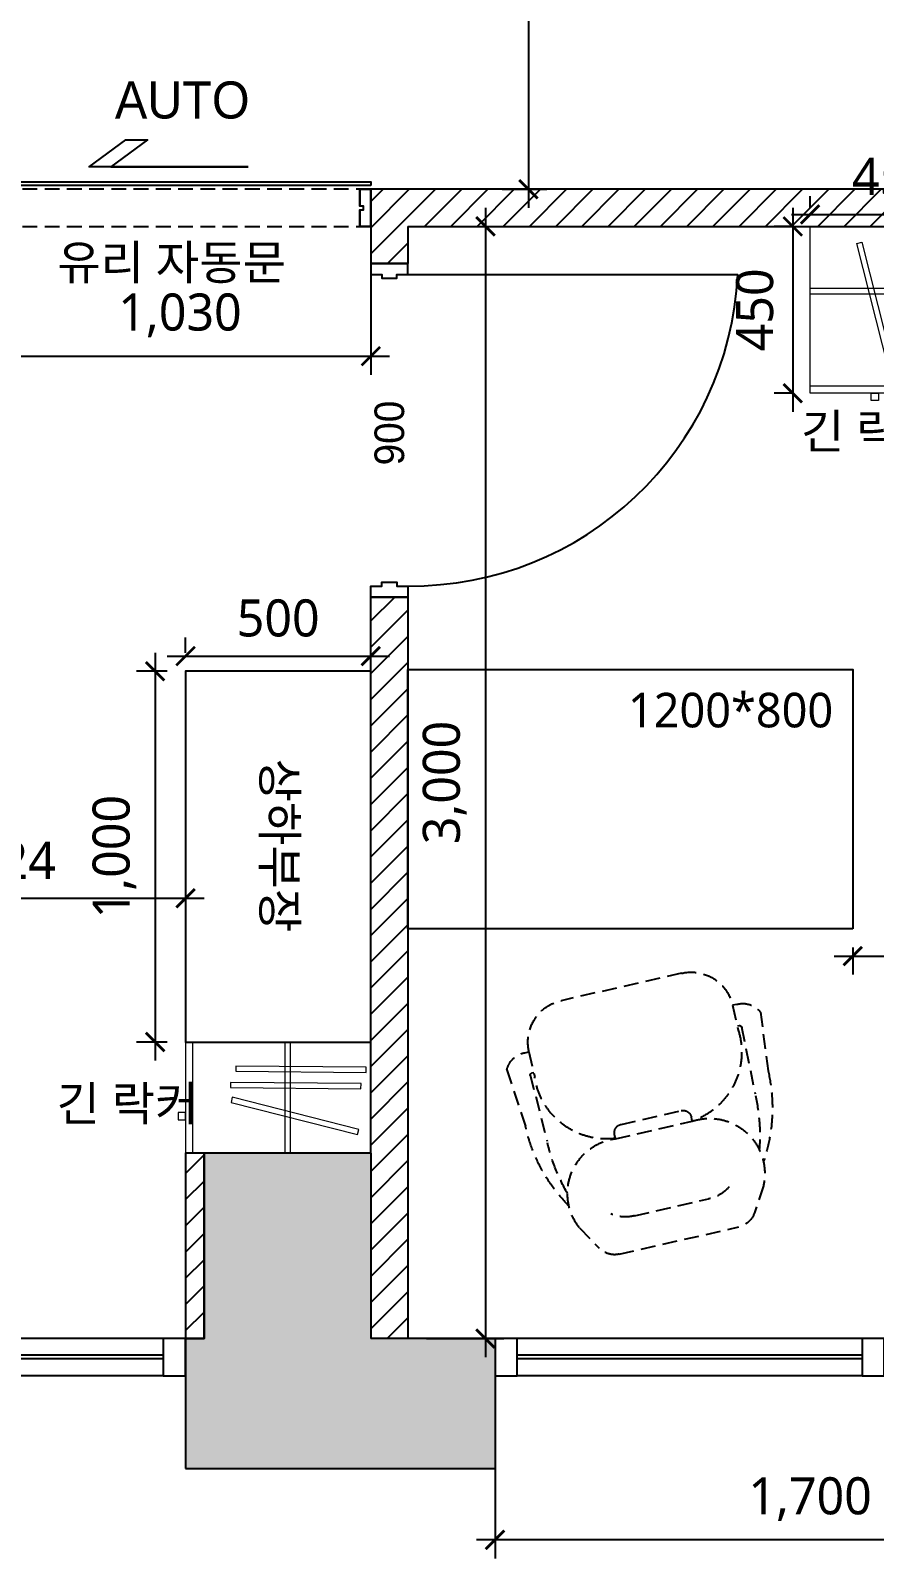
# Model space of a CAD drawing. Header units: metres. Extents: x 11578468 to 47831421, y -58341524 to -14256839.
# Drawn here: x 23700917 to 23703193, y -29165468 to -29161347 of the extents above; entities that cross this region are included whole.
import ezdxf
from ezdxf.enums import TextEntityAlignment as Align

# ---------------------------------------------------------------- set-up
doc = ezdxf.new("R2010")
doc.units = ezdxf.units.M
doc.header["$LTSCALE"] = 50
doc.header["$MEASUREMENT"] = 0
doc.linetypes.add('DH-HID2', pattern=[1.2, 0.8, -0.4])
doc.layers.get('0').update_dxf_attribs({"linetype": 'CONTINUOUS'})
doc.layers.get('DEFPOINTS').update_dxf_attribs({"linetype": 'CONTINUOUS'})
for name, color, linetype in [('0-ELC TEXT', 7, 'CONTINUOUS'), ('02-WAL', 2, 'CONTINUOUS'), ('03-WAL NEW', 3, 'CONTINUOUS'), ('04_FUR', 6, 'CONTINUOUS'), ('2.글자선', 60, 'CONTINUOUS'), ('3 가구-붙박이', 6, 'CONTINUOUS'), ('3.기호.계단선', 30, 'CONTINUOUS'), ('8', 8, 'CONTINUOUS'), ('C-WIN', 4, 'CONTINUOUS'), ('CO-DO-FR', 7, 'CONTINUOUS'), ('CO-DOOR', 8, 'CONTINUOUS'), ('FU-FURM', 251, 'DH-HID2'), ('wall', 3, 'CONTINUOUS')]:
    doc.layers.add(name, color=color, linetype=linetype)
doc.layers.add('Arch', color=8, linetype='CONTINUOUS', lineweight=0)
doc.styles.add('HY 울릉도 L', font='malgun.ttf')
doc.styles.add('W-TEXT2', font='Dotum.ttf')
doc.styles.add('돋움', font='Dotum.ttf')
doc.styles.add('맑은 고딕', font='malgun.ttf')
doc.dimstyles.new('사본 50', dxfattribs={"dimscale": 50, "dimtxt": 2, "dimasz": 1, "dimexe": 1, "dimexo": 1, "dimgap": 1, "dimtad": 1, "dimdec": 0, "dimrnd": 0.05, "dimdsep": 46, "dimlunit": 6, "dimtxsty": 'HY 울릉도 L', "dimblk": 'ARCHTICK', "dimcen": 2.5, "dimdle": 1, "dimclrd": 133, "dimclre": 133, "dimclrt": 30, "dimadec": 0, "dimazin": 0, "dimtfac": 1, "dimtdec": 0, "dimtix": 1, "dimtmove": 2, "dimatfit": 3, "dimldrblk": 'ARCHTICK', "dimfxl": 1, "dimlwd": -1, "dimlwe": -1, "dimarcsym": 0})
pattern_1 = [(45, (12209109.27, -14914715.34), (-35.35533906, 35.35533906), [])]

# ---------------------------------------------------------------- blocks, each defined once
blk = doc.blocks.new('_ArchTick')
at = {"color": 0, "linetype": 'ByBlock', "const_width": 0.15}
blk.add_lwpolyline([(-0.5, -0.5), (0.5, 0.5)], dxfattribs=at)
blk = doc.blocks.new('*D272')
at = {"layer": '3.기호.계단선', "color": 133, "ltscale": 10, "transparency": 16777216}
for p, q in [((23702169.9, -29165159.4), (23702169.9, -29165468)), ((23703869.9, -29165159.4), (23703869.9, -29165468)), ((23703919.9, -29165418), (23702119.9, -29165418))]:
    blk.add_line(p, q, dxfattribs=at)
at = {"layer": 'DEFPOINTS', "color": 0, "transparency": 16777216}
for p in [(23702169.9, -29165109.4), (23703869.9, -29165109.4), (23702169.9, -29165418)]:
    blk.add_point(p, dxfattribs=at)
at = {"layer": '3.기호.계단선', "color": 133, "transparency": 16777216, "xscale": 50, "yscale": 50, "zscale": 50, "rotation": 180}
blk.add_blockref('_ArchTick', (23702169.9, -29165418), dxfattribs=at)
at = {"layer": '3.기호.계단선', "color": 133, "transparency": 16777216, "xscale": 50, "yscale": 50, "zscale": 50}
blk.add_blockref('_ArchTick', (23703869.9, -29165418), dxfattribs=at)
at = {"layer": '3.기호.계단선', "color": 30, "ltscale": 10, "transparency": 16777216, "insert": (23703019.9, -29165308.1), "char_height": 100, "attachment_point": 5, "style": 'HY 울릉도 L'}
blk.add_mtext('1,700', dxfattribs=at)
blk = doc.blocks.new('F-127')
at = {"layer": 'FU-FURM'}
for p, q in [((-160.7, 702.6), (170.2, 700.4)), ((-250.4, 609.9), (-210, 675.3)), ((258.7, 606.5), (219.1, 672.4)), ((-98.2, 610.2), (106.5, 608.8)), ((-103.5, 396.3), (-103.6, 384.8)), ((-103.5, 396.3), (108.9, 394.9)), ((108.9, 394.9), (108.8, 383.4)), ((-291.1, 179), (-285.2, 363.1)), ((-80.8, 361.7), (85.7, 360.5)), ((293.5, 175), (290.1, 359.3)), ((-349.7, 151.9), (-333.7, 310.5)), ((351.8, 147.1), (337.9, 305.9)), ((-285.5, 174.4), (-280.6, 174.4)), ((-281, 116.9), (-280.5, 185.9)), ((282.5, 113.1), (283, 182.1)), ((287.8, 170.6), (282.9, 170.6)), ((-292.5, 117), (-281, 116.9)), ((294, 113), (282.5, 113.1)), ((166.7, -1.1), (-166.7, 1.1))]:
    blk.add_line(p, q, dxfattribs=at)
for centre, radius, start, end in [((-161.1, 645.1), 57.5, 89.6131, 148.3025), ((169.8, 642.9), 57.5, 30.9236, 89.6131), ((-116.3, 544.9), 149.1, 154.1408, 274.8981), ((-102.9, 516.1), 94.2, 87.1541, 126.9897), ((109.9, 514.6), 94.2, 52.2364, 92.072), ((123.6, 543.2), 149.1, 264.328, 25.0854), ((113.4, 309.1), 447.1, 147.9018, 179.8205), ((-109.2, 310.6), 447.1, 359.4056, 31.3243), ((191, 365.2), 476.1, 162.013, 179.7112), ((-186.1, 367.8), 476.1, 359.5149, 17.2131), ((-84.8, 200.2), 196.3, 95.4964, 184.1882), ((-80.6, 384.7), 23, 179.6131, 269.6131), ((85.8, 383.5), 23, 269.6131, 359.6131), ((87.4, 199.1), 196.3, 355.0379, 83.7297), ((-285.5, 180.2), 5.75, 177.889, 269.6131), ((287.9, 176.3), 5.75, 269.6131, 1.3372), ((-294.8, 177.6), 60.7, 205.1053, 272.1933), ((297.2, 173.6), 60.7, 267.0328, 334.1208), ((-166, 116.1), 115, 179.6131, 269.6131), ((167.5, 113.9), 115, 269.6131, 359.6131)]:
    blk.add_arc(centre, radius, start, end, dxfattribs=at)
blk = doc.blocks.new('*D288')
at = {"layer": '3.기호.계단선', "color": 133, "ltscale": 10, "transparency": 16777216}
for p, q in [((23703134.9, -29163819.8), (23703134.9, -29163893)), ((23704219.8, -29163819.8), (23704219.8, -29163893)), ((23703084.9, -29163843), (23704269.8, -29163843))]:
    blk.add_line(p, q, dxfattribs=at)
at = {"layer": 'DEFPOINTS', "color": 0, "transparency": 16777216}
for p in [(23703134.9, -29163769.8), (23704219.8, -29163769.8), (23704219.8, -29163843)]:
    blk.add_point(p, dxfattribs=at)
at = {"layer": '3.기호.계단선', "color": 133, "transparency": 16777216, "xscale": 50, "yscale": 50, "zscale": 50, "rotation": 180}
blk.add_blockref('_ArchTick', (23703134.9, -29163843), dxfattribs=at)
at = {"layer": '3.기호.계단선', "color": 133, "transparency": 16777216, "xscale": 50, "yscale": 50, "zscale": 50}
blk.add_blockref('_ArchTick', (23704219.8, -29163843), dxfattribs=at)
at = {"layer": '3.기호.계단선', "color": 30, "ltscale": 10, "transparency": 16777216, "insert": (23703677.4, -29163733.1), "char_height": 100, "attachment_point": 5, "style": 'HY 울릉도 L'}
blk.add_mtext('1,085', dxfattribs=at)
blk = doc.blocks.new('gasdgdsagsdd')
at = {"layer": 'Arch', "color": 6}
for p, q in [((23698389.9, -29137880), (23698389.9, -29137430)), ((23698389.9, -29137430), (23698839.9, -29137430)), ((23698557.4, -29137430), (23698557.4, -29137880)), ((23698572.4, -29137430), (23698572.4, -29137880)), ((23698819.9, -29137880), (23698819.9, -29137430)), ((23698839.9, -29137430), (23698839.9, -29137880)), ((23698412.3, -29137573.1), (23698764.5, -29137570)), ((23698412.4, -29137587.1), (23698412.3, -29137573.1)), ((23698764.5, -29137570), (23698764.6, -29137584)), ((23698764.6, -29137584), (23698412.4, -29137587.1)), ((23698426.4, -29137617), (23698778.6, -29137613.9)), ((23698426.6, -29137631), (23698426.4, -29137617)), ((23698778.6, -29137613.9), (23698778.7, -29137627.9)), ((23698778.7, -29137627.9), (23698426.6, -29137631)), ((23698432.3, -29137740.6), (23698773.7, -29137654.2)), ((23698773.7, -29137654.2), (23698777.1, -29137667.8)), ((23698777.1, -29137667.8), (23698435.7, -29137754.2)), ((23698839.9, -29137715), (23698839.9, -29137695)), ((23698839.9, -29137695), (23698859.9, -29137695)), ((23698859.9, -29137695), (23698859.9, -29137715)), ((23698435.7, -29137754.2), (23698432.3, -29137740.6)), ((23698859.9, -29137715), (23698839.9, -29137715)), ((23698839.9, -29137880), (23698389.9, -29137880))]:
    blk.add_line(p, q, dxfattribs=at)
blk = doc.blocks.new('*D290')
at = {"layer": '3.기호.계단선', "color": 133, "ltscale": 10, "transparency": 16777216}
for p, q in [((23703019.8, -29161825), (23703019.8, -29161793)), ((23703469.8, -29161825), (23703469.8, -29161793)), ((23702969.8, -29161843), (23703519.8, -29161843))]:
    blk.add_line(p, q, dxfattribs=at)
at = {"layer": 'DEFPOINTS', "color": 0, "transparency": 16777216}
for p in [(23703469.8, -29161843), (23703019.8, -29161875), (23703469.8, -29161875)]:
    blk.add_point(p, dxfattribs=at)
at = {"layer": '3.기호.계단선', "color": 133, "transparency": 16777216, "xscale": 50, "yscale": 50, "zscale": 50, "rotation": 180}
blk.add_blockref('_ArchTick', (23703019.8, -29161843), dxfattribs=at)
at = {"layer": '3.기호.계단선', "color": 133, "transparency": 16777216, "xscale": 50, "yscale": 50, "zscale": 50}
blk.add_blockref('_ArchTick', (23703469.8, -29161843), dxfattribs=at)
at = {"layer": '3.기호.계단선', "color": 30, "ltscale": 10, "transparency": 16777216, "insert": (23703244.8, -29161740.8), "char_height": 100, "attachment_point": 5, "style": 'HY 울릉도 L'}
blk.add_mtext('450', dxfattribs=at)
blk = doc.blocks.new('*D291')
at = {"layer": '3.기호.계단선', "color": 133, "ltscale": 10, "transparency": 16777216}
for p, q in [((23702973, -29161825), (23702973, -29162375)), ((23702969.8, -29161875), (23702923, -29161875)), ((23702969.8, -29162325), (23702923, -29162325))]:
    blk.add_line(p, q, dxfattribs=at)
at = {"layer": 'DEFPOINTS', "color": 0, "transparency": 16777216}
for p in [(23703019.8, -29161875), (23702973, -29162325), (23703019.8, -29162325)]:
    blk.add_point(p, dxfattribs=at)
at = {"layer": '3.기호.계단선', "color": 133, "transparency": 16777216, "xscale": 50, "yscale": 50, "zscale": 50}
for p, rotation in [((23702973, -29161875), 90), ((23702973, -29162325), 270)]:
    blk.add_blockref('_ArchTick', p, dxfattribs=dict(at, rotation=rotation))
at = {"layer": '3.기호.계단선', "color": 30, "ltscale": 10, "transparency": 16777216, "insert": (23702870.8, -29162100), "char_height": 100, "attachment_point": 5, "rotation": 90, "style": 'HY 울릉도 L'}
blk.add_mtext('450', dxfattribs=at)
blk = doc.blocks.new('*D292')
at = {"layer": '3.기호.계단선', "color": 133, "ltscale": 10, "transparency": 16777216}
for p, q in [((23702144, -29161825), (23702144, -29164925)), ((23701984.9, -29161875), (23702194, -29161875)), ((23701984.9, -29164875), (23702194, -29164875))]:
    blk.add_line(p, q, dxfattribs=at)
at = {"layer": 'DEFPOINTS', "color": 0, "transparency": 16777216}
for p in [(23701934.9, -29161875), (23701934.9, -29164875), (23702144, -29164875)]:
    blk.add_point(p, dxfattribs=at)
at = {"layer": '3.기호.계단선', "color": 133, "transparency": 16777216, "xscale": 50, "yscale": 50, "zscale": 50}
for p, rotation in [((23702144, -29161875), 90), ((23702144, -29164875), 270)]:
    blk.add_blockref('_ArchTick', p, dxfattribs=dict(at, rotation=rotation))
at = {"layer": '3.기호.계단선', "color": 30, "ltscale": 10, "transparency": 16777216, "insert": (23702034, -29163375), "char_height": 100, "attachment_point": 5, "rotation": 90, "style": 'HY 울릉도 L'}
blk.add_mtext('3,000', dxfattribs=at)
blk = doc.blocks.new('*D314')
at = {"layer": '3.기호.계단선', "color": 133, "ltscale": 10, "transparency": 16777216}
for p, q in [((23700804.9, -29161925), (23700804.9, -29162275)), ((23701834.9, -29161925), (23701834.9, -29162275)), ((23700754.9, -29162225), (23701884.9, -29162225))]:
    blk.add_line(p, q, dxfattribs=at)
at = {"layer": 'DEFPOINTS', "color": 0, "transparency": 16777216}
for p in [(23700804.9, -29161875), (23701834.9, -29161875), (23701834.9, -29162225)]:
    blk.add_point(p, dxfattribs=at)
at = {"layer": '3.기호.계단선', "color": 133, "transparency": 16777216, "xscale": 50, "yscale": 50, "zscale": 50, "rotation": 180}
blk.add_blockref('_ArchTick', (23700804.9, -29162225), dxfattribs=at)
at = {"layer": '3.기호.계단선', "color": 133, "transparency": 16777216, "xscale": 50, "yscale": 50, "zscale": 50}
blk.add_blockref('_ArchTick', (23701834.9, -29162225), dxfattribs=at)
at = {"layer": '3.기호.계단선', "color": 30, "ltscale": 10, "transparency": 16777216, "insert": (23701319.9, -29162115), "char_height": 100, "attachment_point": 5, "style": 'HY 울릉도 L'}
blk.add_mtext('1,030', dxfattribs=at)
blk = doc.blocks.new('arrttt')
at = {"layer": 'Arch', "color": 6}
for p, q in [((883190.8, 53508.7), (882890.8, 53508.7)), ((882890.8, 53508.7), (882890.8, 53008.7)), ((882958.9, 53496.3), (882955.8, 53144.1)), ((882972.9, 53496.2), (882958.9, 53496.3)), ((882969.8, 53144), (882972.9, 53496.2)), ((883190.8, 53008.7), (883190.8, 53508.7)), ((883002.8, 53482.1), (882999.7, 53130)), ((883016.8, 53482), (883002.8, 53482.1)), ((883013.7, 53129.9), (883016.8, 53482)), ((883126.4, 53476.3), (883040, 53134.9)), ((883053.6, 53131.5), (883140, 53472.9)), ((883140, 53472.9), (883126.4, 53476.3)), ((882890.8, 53291.2), (883190.8, 53291.2)), ((882890.8, 53276.2), (883190.8, 53276.2)), ((882955.8, 53144.1), (882969.8, 53144)), ((882999.7, 53130), (883013.7, 53129.9)), ((883040, 53134.9), (883053.6, 53131.5)), ((883190.8, 53028.7), (882890.8, 53028.7)), ((882890.8, 53008.7), (883190.8, 53008.7)), ((883100.8, 53008.7), (883080.8, 53008.7)), ((883080.8, 53008.7), (883080.8, 52988.7)), ((883100.8, 52988.7), (883100.8, 53008.7)), ((883080.8, 52988.7), (883100.8, 52988.7))]:
    blk.add_line(p, q, dxfattribs=at)
blk = doc.blocks.new('*D324')
at = {"layer": '3.기호.계단선', "color": 133, "ltscale": 10, "transparency": 16777216}
for p, q in [((23702260, -29160225), (23702260, -29161825)), ((23702189, -29160275), (23702310, -29160275)), ((23702189, -29161775), (23702310, -29161775))]:
    blk.add_line(p, q, dxfattribs=at)
at = {"layer": 'DEFPOINTS', "color": 0, "transparency": 16777216}
for p in [(23702139, -29160275), (23702139, -29161775), (23702260, -29161775)]:
    blk.add_point(p, dxfattribs=at)
at = {"layer": '3.기호.계단선', "color": 133, "transparency": 16777216, "xscale": 50, "yscale": 50, "zscale": 50}
for p, rotation in [((23702260, -29160275), 90), ((23702260, -29161775), 270)]:
    blk.add_blockref('_ArchTick', p, dxfattribs=dict(at, rotation=rotation))
at = {"layer": '3.기호.계단선', "color": 30, "ltscale": 10, "transparency": 16777216, "insert": (23702150.1, -29161025), "char_height": 100, "attachment_point": 5, "rotation": 90, "style": 'HY 울릉도 L'}
blk.add_mtext('1,500', dxfattribs=at)
blk = doc.blocks.new('*D332')
at = {"layer": '3.기호.계단선', "color": 133, "ltscale": 10, "transparency": 16777216}
for p, q in [((23700411.5, -29163655.5), (23700411.5, -29163737)), ((23701335, -29163655.5), (23701335, -29163737)), ((23700361.5, -29163687), (23701385, -29163687))]:
    blk.add_line(p, q, dxfattribs=at)
at = {"layer": 'DEFPOINTS', "color": 0, "transparency": 16777216}
for p in [(23700411.5, -29163605.5), (23701335, -29163605.5), (23701335, -29163687)]:
    blk.add_point(p, dxfattribs=at)
at = {"layer": '3.기호.계단선', "color": 133, "transparency": 16777216, "xscale": 50, "yscale": 50, "zscale": 50, "rotation": 180}
blk.add_blockref('_ArchTick', (23700411.5, -29163687), dxfattribs=at)
at = {"layer": '3.기호.계단선', "color": 133, "transparency": 16777216, "xscale": 50, "yscale": 50, "zscale": 50}
blk.add_blockref('_ArchTick', (23701335, -29163687), dxfattribs=at)
at = {"layer": '3.기호.계단선', "color": 30, "ltscale": 10, "transparency": 16777216, "insert": (23700873.2, -29163585.8), "char_height": 100, "attachment_point": 5, "style": 'HY 울릉도 L'}
blk.add_mtext('924', dxfattribs=at)
blk = doc.blocks.new('*D333')
at = {"layer": '3.기호.계단선', "color": 133, "ltscale": 10, "transparency": 16777216}
for p, q in [((23701335, -29163025), (23701335, -29162984)), ((23701834.9, -29163025), (23701834.9, -29162984)), ((23701285, -29163034), (23701884.9, -29163034))]:
    blk.add_line(p, q, dxfattribs=at)
at = {"layer": 'DEFPOINTS', "color": 0, "transparency": 16777216}
for p in [(23701834.9, -29163034), (23701335, -29163075), (23701834.9, -29163075)]:
    blk.add_point(p, dxfattribs=at)
at = {"layer": '3.기호.계단선', "color": 133, "transparency": 16777216, "xscale": 50, "yscale": 50, "zscale": 50, "rotation": 180}
blk.add_blockref('_ArchTick', (23701335, -29163034), dxfattribs=at)
at = {"layer": '3.기호.계단선', "color": 133, "transparency": 16777216, "xscale": 50, "yscale": 50, "zscale": 50}
blk.add_blockref('_ArchTick', (23701834.9, -29163034), dxfattribs=at)
at = {"layer": '3.기호.계단선', "color": 30, "ltscale": 10, "transparency": 16777216, "insert": (23701584.9, -29162931.8), "char_height": 100, "attachment_point": 5, "style": 'HY 울릉도 L'}
blk.add_mtext('500', dxfattribs=at)
blk = doc.blocks.new('*D334')
at = {"layer": '3.기호.계단선', "color": 133, "ltscale": 10, "transparency": 16777216}
for p, q in [((23701253, -29163025), (23701253, -29164125)), ((23701285, -29163075), (23701203, -29163075)), ((23701285, -29164075), (23701203, -29164075))]:
    blk.add_line(p, q, dxfattribs=at)
at = {"layer": 'DEFPOINTS', "color": 0, "transparency": 16777216}
for p in [(23701335, -29163075), (23701253, -29164075), (23701335, -29164075)]:
    blk.add_point(p, dxfattribs=at)
at = {"layer": '3.기호.계단선', "color": 133, "transparency": 16777216, "xscale": 50, "yscale": 50, "zscale": 50}
for p, rotation in [((23701253, -29163075), 90), ((23701253, -29164075), 270)]:
    blk.add_blockref('_ArchTick', p, dxfattribs=dict(at, rotation=rotation))
at = {"layer": '3.기호.계단선', "color": 30, "ltscale": 10, "transparency": 16777216, "insert": (23701143.1, -29163575), "char_height": 100, "attachment_point": 5, "rotation": 90, "style": 'HY 울릉도 L'}
blk.add_mtext('1,000', dxfattribs=at)

msp = doc.modelspace()

# ---------------------------------------------------------------- hatches: boundary and pattern name
at = {"layer": '8', "ltscale": 30}
h = msp.add_hatch(color=256, dxfattribs=at)
h.dxf.hatch_style = 1
h.paths.add_polyline_path([(23707158.9, -29165225), (23708769.9, -29163975), (23708769.9, -29163675), (23708769.9, -29161775), (23708769.9, -29158210), (23708569.9, -29158210), (23708569.9, -29161775), (23708569.9, -29161875), (23708569.9, -29163675), (23708319.9, -29163675), (23708319.9, -29163975), (23707158.9, -29164875), (23706469.9, -29164875), (23706469.9, -29164975), (23706469.9, -29165225)])
h.paths.add_polyline_path([(23703869.9, -29165225), (23704769.9, -29165225), (23704769.9, -29164975), (23704769.9, -29164875), (23703869.9, -29164875), (23703869.9, -29164975)])
h.paths.add_polyline_path([(23701334.9, -29165225), (23702169.9, -29165225), (23702169.9, -29164975), (23702169.9, -29164875), (23701834.9, -29164875), (23701834.9, -29164375), (23701384.9, -29164375), (23701384.9, -29164875), (23701334.9, -29164875), (23701334.9, -29164975)])
h.paths.add_polyline_path([(23696714.7, -29164725), (23696768.8, -29164725), (23696834.9, -29164725), (23696834.9, -29164375), (23696484.9, -29164375), (23696484.9, -29164725)])
h.paths.add_polyline_path([(23694129.9, -29162076.7), (23694129.9, -29162156.4), (23694129.9, -29162240), (23694529.9, -29162240), (23694529.9, -29161840), (23694129.9, -29161840)])
h.paths.add_polyline_path([(23693934.9, -29155140), (23693934.9, -29157250), (23694134.9, -29157250), (23694134.9, -29156700), (23694334.9, -29156700), (23694334.9, -29156150), (23694034.9, -29156150), (23694034.9, -29155240), (23694034.9, -29155140)])
h.paths.add_polyline_path([(23696134.9, -29156350), (23698139.9, -29156350), (23699589.9, -29156350), (23699589.9, -29156150), (23696134.9, -29156150)])
h.paths.add_polyline_path([(23701389.9, -29156450), (23702139.9, -29156450), (23702139.9, -29156150), (23701389.9, -29156150)])
h.paths.add_polyline_path([(23704139.9, -29156350), (23706769.9, -29156350), (23706769.9, -29156150), (23704039.9, -29156150), (23704039.9, -29156350)])
h.paths.add_polyline_path([(23708769.9, -29156150), (23708769.9, -29155750), (23708669.9, -29155750), (23708669.9, -29155140), (23708569.9, -29155140), (23708569.9, -29155240), (23708569.9, -29156150), (23708569.9, -29156350), (23708769.9, -29156350)])
at = {"layer": 'wall', "ltscale": 10}
h = msp.add_hatch(dxfattribs=at)
h.set_pattern_fill('_USER', color=256, scale=50, angle=45, pattern_type=0)
h.set_pattern_definition(pattern_1)
h.paths.add_polyline_path([(23705759.9, -29164875), (23705819.9, -29164875), (23705819.9, -29161875), (23707669.9, -29161875), (23707669.9, -29161775), (23705719.9, -29161775), (23701834.9, -29161775), (23701834.9, -29161875), (23701834.9, -29161975), (23701934.9, -29161975), (23701934.9, -29161875), (23703019.8, -29161875), (23703469.8, -29161875), (23705269.9, -29161875), (23705719.9, -29161875), (23705719.9, -29162325), (23705719.9, -29163069.8), (23705719.9, -29163769.8), (23705719.9, -29164875)])
h.paths.add_polyline_path([(23705084.9, -29163259.1), (23705084.9, -29163099.9), (23705683.8, -29163099.9), (23705683.8, -29163259.1)], flags=9)
h.paths.add_polyline_path([(23703454.4, -29164474.4), (23703454.4, -29164238.4), (23703997, -29164238.4), (23703997, -29164474.4)], flags=9)
h.paths.add_polyline_path([(23703099.7, -29161638.7), (23703389.9, -29161638.7), (23703389.9, -29161843), (23703099.7, -29161843)], flags=9)
h.paths.add_polyline_path([(23702509.9, -29163259.1), (23702509.9, -29163099.9), (23703108.8, -29163099.9), (23703108.8, -29163259.1)], flags=9)
h.paths.add_polyline_path([(23702768.7, -29162245.1), (23702768.7, -29161954.9), (23702973, -29161954.9), (23702973, -29162245.1)], flags=9)
h.paths.add_polyline_path([(23703475.1, -29163623.2), (23703879.7, -29163623.2), (23703879.7, -29163843), (23703475.1, -29163843)], flags=9)
h.paths.add_polyline_path([(23703488, -29162161.2), (23703488, -29161972.6), (23705195.7, -29161972.6), (23705195.7, -29162161.2)], flags=9)
h.paths.add_polyline_path([(23704167.6, -29162221.2), (23704572, -29162221.2), (23704572, -29162441), (23704167.6, -29162441)], flags=9)
h.paths.add_polyline_path([(23706999.1, -29163381.7), (23706999.1, -29163144.4), (23707540, -29163144.4), (23707540, -29163381.7)], flags=9)
h.paths.add_polyline_path([(23701117.7, -29162005.1), (23701522.1, -29162005.1), (23701522.1, -29162225), (23701117.7, -29162225)], flags=9)
h.paths.add_polyline_path([(23701951.4, -29162549.1), (23701817.9, -29162549.1), (23701817.9, -29162315.4), (23701951.4, -29162315.4)], flags=9)
h.paths.add_polyline_path([(23701924.1, -29163582.6), (23701924.1, -29163167.4), (23702144, -29163167.4), (23702144, -29163582.6)], flags=9)
h = msp.add_hatch(dxfattribs=at)
h.set_pattern_fill('_USER', color=256, scale=50, angle=45, pattern_type=0)
h.set_pattern_definition(pattern_1)
h.paths.add_polyline_path([(23701834.9, -29164875), (23701934.9, -29164875), (23701934.9, -29163770), (23701934.9, -29163070), (23701934.9, -29162875), (23701834.9, -29162875), (23701834.9, -29163075), (23701834.9, -29164075), (23701834.9, -29164375)])
h.paths.add_polyline_path([(23701334.9, -29164875), (23701384.9, -29164875), (23701384.9, -29164375), (23701334.9, -29164375)])
h.paths.add_polyline_path([(23701924.1, -29163582.6), (23701924.1, -29163167.4), (23702144, -29163167.4), (23702144, -29163582.6)], flags=9)

# ---------------------------------------------------------------- linework, layer by layer
at = {"color": 251, "true_color": 0x636466}
msp.add_lwpolyline([(23703134.9, -29163769.8), (23701934.9, -29163770), (23701934.9, -29163070), (23703134.9, -29163069.8)], close=True, dxfattribs=at)
at = {"layer": '02-WAL', "ltscale": 10}
for p, q in [((23701834.9, -29164375), (23701384.9, -29164375)), ((23701384.9, -29164375), (23701384.9, -29164875)), ((23701834.9, -29164375), (23701834.9, -29164875)), ((23701334.9, -29164875), (23701334.9, -29165225)), ((23701384.9, -29164875), (23701334.9, -29164875)), ((23702169.9, -29164875), (23701834.9, -29164875)), ((23702169.9, -29164875), (23702169.9, -29165225)), ((23701334.9, -29165225), (23702169.9, -29165225))]:
    msp.add_line(p, q, dxfattribs=at)
at = {"layer": '03-WAL NEW', "ltscale": 10}
for p, q in [((23701834.9, -29161775), (23701834.9, -29161975)), ((23705719.9, -29161775), (23701834.9, -29161775)), ((23701934.9, -29161875), (23701934.9, -29161975)), ((23701934.9, -29161875), (23705719.9, -29161875)), ((23701834.9, -29161975), (23701934.9, -29161975)), ((23701834.9, -29162875), (23701934.9, -29162875)), ((23701834.9, -29164375), (23701834.9, -29162875)), ((23701934.9, -29162875), (23701934.9, -29164875))]:
    msp.add_line(p, q, dxfattribs=at)
msp.add_lwpolyline([(23701334.9, -29164875), (23701384.9, -29164875), (23701384.9, -29164375), (23701334.9, -29164375)], close=True, dxfattribs=at)
at = {"layer": '3 가구-붙박이', "ltscale": 10}
msp.add_lwpolyline([(23701834.9, -29164075), (23701834.9, -29163075), (23701335, -29163075), (23701335, -29164075), (23701834.9, -29164075)], dxfattribs=at)
at = {"layer": 'C-WIN', "ltscale": 30}
for p, q in [((23701274.9, -29164875), (23696934.9, -29164875)), ((23703159.9, -29164875), (23702229.9, -29164875)), ((23701274.9, -29164930), (23696905.5, -29164930)), ((23701274.9, -29164920), (23696910.8, -29164920)), ((23703159.9, -29164920), (23702229.9, -29164920)), ((23703159.9, -29164930), (23702229.9, -29164930)), ((23701274.9, -29164975), (23696881.4, -29164975)), ((23703159.9, -29164975), (23702229.9, -29164975))]:
    msp.add_line(p, q, dxfattribs=at)
for points in [[(23701334.9, -29164875), (23701274.9, -29164875), (23701274.9, -29164975), (23701334.9, -29164975)], [(23702229.9, -29164875), (23702169.9, -29164875), (23702169.9, -29164975), (23702229.9, -29164975)], [(23703219.9, -29164875), (23703159.9, -29164875), (23703159.9, -29164975), (23703219.9, -29164975)]]:
    msp.add_lwpolyline(points, close=True, dxfattribs=at)
at = {"layer": 'CO-DO-FR', "color": 8}
msp.add_line((23701934.9, -29162005), (23702824.9, -29162005), dxfattribs=at)
at = {"layer": 'CO-DO-FR'}
msp.add_lwpolyline([(23701804.9, -29161830), (23701804.9, -29161875), (23701834.9, -29161875), (23701834.9, -29161775), (23701804.9, -29161775), (23701804.9, -29161820)], dxfattribs=at)
msp.add_lwpolyline([(23701804.9, -29161775), (23701834.9, -29161775), (23701834.9, -29161875), (23701804.9, -29161875), (23701804.9, -29161830), (23701814.9, -29161830), (23701814.9, -29161820), (23701804.9, -29161820), (23701804.9, -29161775)], close=True, dxfattribs=at)
at = {"layer": 'CO-DO-FR', "color": 8}
for points in [[(23701934.9, -29161975), (23701834.9, -29161975), (23701834.9, -29162005), (23701864.9, -29162005), (23701864.9, -29162015), (23701904.9, -29162015), (23701904.9, -29162005), (23701934.9, -29162005), (23701934.9, -29161975)], [(23701934.9, -29162875), (23701834.9, -29162875), (23701834.9, -29162845), (23701864.9, -29162845), (23701864.9, -29162835), (23701904.9, -29162835), (23701904.9, -29162845), (23701934.9, -29162845), (23701934.9, -29162875)]]:
    msp.add_lwpolyline(points, close=True, dxfattribs=at)
at = {"layer": 'CO-DOOR', "color": 1}
msp.add_lwpolyline([(23701504.2, -29161714), (23701075, -29161714), (23701173.6, -29161641.7), (23701232, -29161641.7), (23701133.3, -29161714), (23701504.2, -29161714)], close=True, dxfattribs=at)
at = {"layer": 'CO-DOOR'}
msp.add_lwpolyline([(23701834.9, -29161765), (23700834.9, -29161765), (23700834.9, -29161755), (23701834.9, -29161755)], close=True, dxfattribs=at)
at = {"layer": 'CO-DOOR', "color": 251, "linetype": 'DH-HID2'}
msp.add_lwpolyline([(23701834.9, -29161775), (23700834.9, -29161775), (23700834.9, -29161875), (23701834.9, -29161875)], close=True, dxfattribs=at)
at = {"layer": 'CO-DOOR'}
msp.add_arc((23701942, -29161961.1), 883.9, 269.5369, 357.1521, dxfattribs=at)

# ---------------------------------------------------------------- block references
at = {"color": 251, "true_color": 0x636466, "xscale": -1, "rotation": 192.4532337730152}
msp.add_blockref('F-127', (23702510.6, -29163926.5), dxfattribs=at)
at = {"layer": '04_FUR', "rotation": 269.9999999999999}
msp.add_blockref('arrttt', (23648326.2, -28281184.2), dxfattribs=at)
at = {"layer": '3.기호.계단선', "ltscale": 10, "rotation": 270}
msp.add_blockref('gasdgdsagsdd', (52840899.8, -5463485.1), dxfattribs=at)

# ---------------------------------------------------------------- texts
at = {"layer": '0-ELC TEXT', "style": '맑은 고딕'}
for s, rotation, p in [('유리 자동문', 360, (23701297.4, -29161971.9)), ('긴 락커', 360, (23703186.6, -29162427.9)), ('1200*800', 360, (23702805.3, -29163179.7)), ('상하부장', 270, (23701589.1, -29163544.7)), ('긴 락커', 360, (23701178.3, -29164240.9))]:
    msp.add_text(s, height=93.33, rotation=rotation, dxfattribs=at).set_placement(p, align=Align.MIDDLE_CENTER)
at = {"layer": '2.글자선', "color": 8, "style": 'W-TEXT2'}
msp.add_text('900', height=80, rotation=90, dxfattribs=at).set_placement((23701884.6, -29162432.4), align=Align.MIDDLE_CENTER)
at = {"layer": 'CO-DOOR', "color": 1, "style": '돋움'}
msp.add_text('AUTO', height=100, dxfattribs=at).set_placement((23701326.1, -29161614), align=Align.BOTTOM_CENTER)

# ---------------------------------------------------------------- dimensions: what is measured, and where the dimension line sits
at = {"layer": '3.기호.계단선', "ltscale": 10}
for base, p1, p2, picture, middle in [((23702260, -29161775), (23702139, -29160275), (23702139, -29161775), '*D324', (23702150.1, -29161025)), ((23702144, -29164875), (23701934.9, -29161875), (23701934.9, -29164875), '*D292', (23702034, -29163375)), ((23702973, -29162325), (23703019.8, -29161875), (23703019.8, -29162325), '*D291', (23702870.8, -29162100)), ((23701253, -29164075), (23701335, -29163075), (23701335, -29164075), '*D334', (23701143.1, -29163575))]:
    dim = msp.add_linear_dim(base=base, p1=p1, p2=p2, angle=90, dimstyle='사본 50', dxfattribs=at)
    dim.commit()
    dim.dimension.update_dxf_attribs({"geometry": picture, "text_midpoint": middle})
for base, p1, p2, picture, middle in [((23703469.8, -29161843), (23703019.8, -29161875), (23703469.8, -29161875), '*D290', (23703244.8, -29161740.8)), ((23701834.9, -29162225), (23700804.9, -29161875), (23701834.9, -29161875), '*D314', (23701319.9, -29162115)), ((23701834.9, -29163034), (23701335, -29163075), (23701834.9, -29163075), '*D333', (23701584.9, -29162931.8)), ((23701335, -29163687), (23700411.4532, -29163605.464), (23701335, -29163605.464), '*D332', (23700873.2266, -29163585.7788)), ((23704219.8, -29163843), (23703134.9, -29163769.8), (23704219.8, -29163769.8), '*D288', (23703677.4, -29163733.1)), ((23702169.9, -29165418), (23703869.9, -29165109.4), (23702169.9, -29165109.4), '*D272', (23703019.9, -29165308.1))]:
    dim = msp.add_linear_dim(base=base, p1=p1, p2=p2, dimstyle='사본 50', dxfattribs=at)
    dim.commit()
    dim.dimension.update_dxf_attribs({"geometry": picture, "text_midpoint": middle})

doc.saveas('drawing.dxf')
